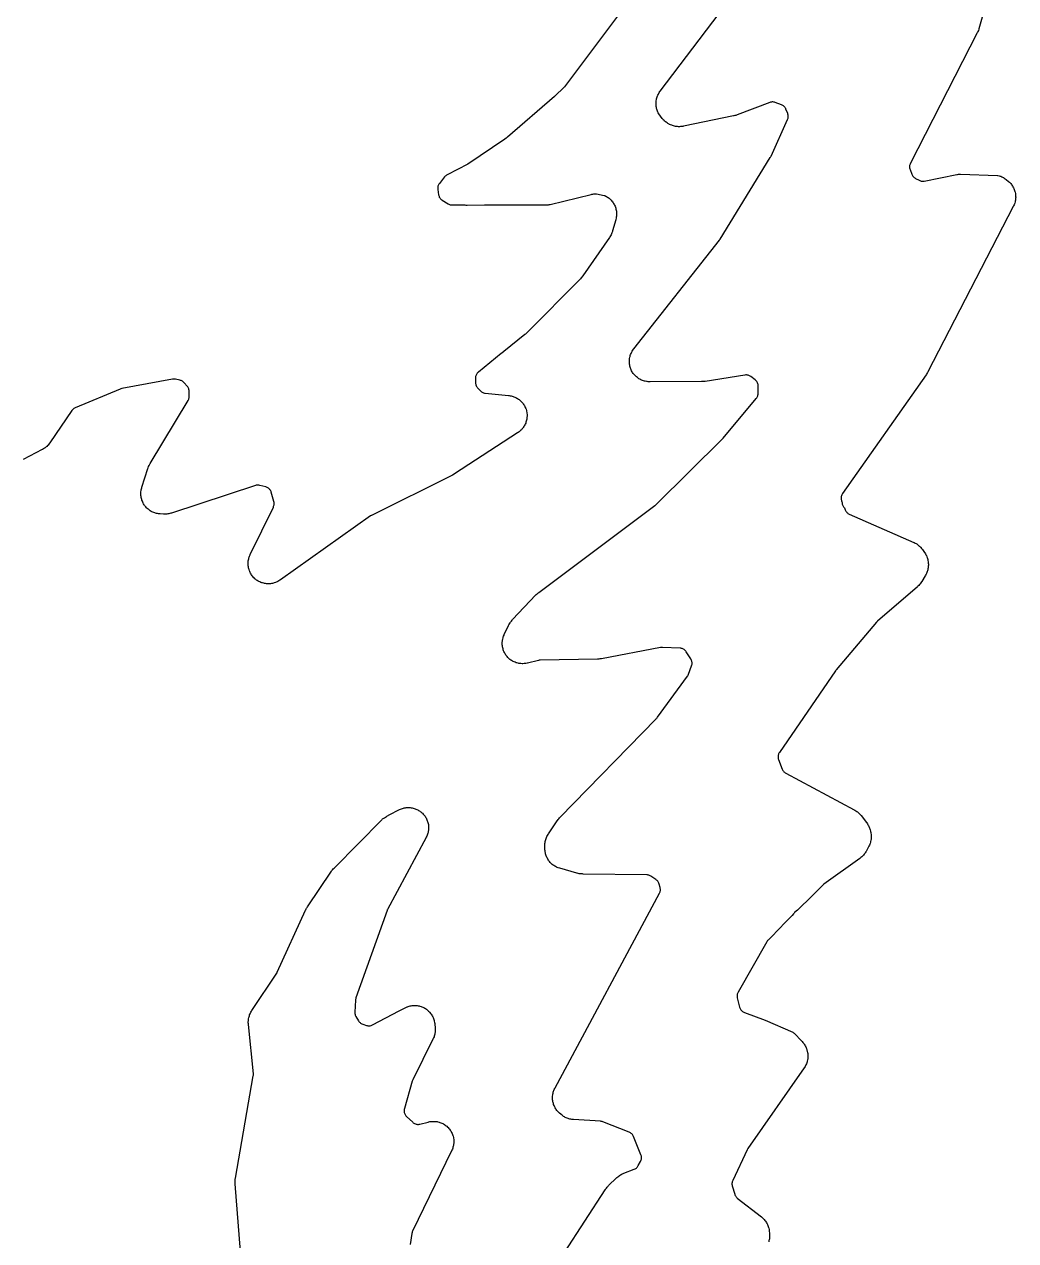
# Model space of a CAD drawing. Header units: millimetres. Extents: x 0 to 194, y 0 to 298.
# Drawn here: x 153.26 to 191.73, y 141.81 to 189.01 of the extents above; entities that cross this region are included whole.
import ezdxf

# ---------------------------------------------------------------- set-up
doc = ezdxf.new("R2010")
doc.units = ezdxf.units.MM
doc.layers.add('CUT', color=7, linetype='CONTINUOUS')

msp = doc.modelspace()

# ---------------------------------------------------------------- linework, layer by layer
at = {"layer": 'CUT'}
for points in [[(191.2679, 192.2148), (190.3032, 188.8363), (190.2966, 188.8153), (190.2825, 188.7737), (190.2663, 188.7328), (190.2482, 188.6927), (190.2387, 188.6729), (187.6448, 183.6135), (187.632, 183.5852), (187.6223, 183.5557), (187.6157, 183.5254), (187.6122, 183.4945), (187.612, 183.4635), (187.615, 183.4326), (187.6211, 183.4021), (187.6304, 183.3725), (187.6969, 183.1928), (187.7093, 183.164), (187.7247, 183.1366), (187.7428, 183.111), (187.7635, 183.0874), (187.7866, 183.0661), (187.8118, 183.0474), (187.8387, 183.0313), (187.984, 182.955), (188.0105, 182.9427), (188.038, 182.9331), (188.0664, 182.9261), (188.0953, 182.922), (188.1245, 182.9206), (188.1536, 182.9222), (188.1825, 182.9265), (189.443, 183.1795), (189.4678, 183.1838), (189.5175, 183.1909), (189.5675, 183.1952), (189.5877, 183.1959), (191.0217, 183.1378), (191.0443, 183.1364), (191.087, 183.1325), (191.1241, 183.1206), (191.154, 183.1094), (191.1933, 183.0926), (191.222, 183.0786), (191.2595, 183.0582), (191.2868, 183.0415), (191.3221, 183.0176), (191.3563, 182.9921), (191.3731, 182.9789), (191.4372, 182.926), (191.4537, 182.9117), (191.4859, 182.8824), (191.5167, 182.8515), (191.5387, 182.8273), (191.5663, 182.7936), (191.5858, 182.7673), (191.6101, 182.7311), (191.6269, 182.7031), (191.6476, 182.6647), (191.6617, 182.6352), (191.6785, 182.5949), (191.6896, 182.5642), (191.7025, 182.5225), (191.7106, 182.4909), (191.7194, 182.4481), (191.7244, 182.4159), (191.7289, 182.3725), (191.7308, 182.3399), (191.7312, 182.2962), (191.7298, 182.2636), (191.726, 182.2201), (191.7215, 182.1878), (191.7135, 182.1449), (191.7059, 182.1131), (191.6937, 182.0712), (191.6831, 182.0403), (191.6669, 181.9998), (191.6488, 181.9601), (191.6393, 181.9405), (188.3268, 175.5253), (188.3118, 175.4985), (188.2721, 175.4329), (188.2553, 175.4072), (185.0112, 170.7965), (184.9953, 170.7714), (184.982, 170.7448), (184.9714, 170.7171), (184.9636, 170.6885), (184.9586, 170.6592), (184.9566, 170.6295), (184.9575, 170.5998), (184.9614, 170.5704), (184.9681, 170.5415), (184.9777, 170.5133), (184.9912, 170.4792), (184.9931, 170.4472), (184.996, 170.4192), (185.0016, 170.3915), (185.0098, 170.3645), (185.0204, 170.3384), (185.0335, 170.3134), (185.0488, 170.2897), (185.0663, 170.2676), (185.0823, 170.2492), (185.1163, 170.1637), (185.1284, 170.137), (185.143, 170.1117), (185.16, 170.0879), (185.1793, 170.0659), (185.2006, 170.0458), (185.2238, 170.028), (185.2486, 170.0125), (185.2748, 169.9994), (187.7725, 168.9051), (187.791, 168.8965), (187.8276, 168.8784), (187.8634, 168.8587), (187.8895, 168.8428), (187.9233, 168.8199), (187.9478, 168.8016), (187.9794, 168.7758), (188.0022, 168.7554), (188.0313, 168.7268), (188.0522, 168.7044), (188.0786, 168.6733), (188.1036, 168.641), (188.1157, 168.6246), (188.1903, 168.5187), (188.2028, 168.4998), (188.227, 168.4615), (188.2492, 168.422), (188.2644, 168.3916), (188.2825, 168.3501), (188.2945, 168.3183), (188.3084, 168.2752), (188.3171, 168.2424), (188.3266, 168.1981), (188.3338, 168.1534), (188.3369, 168.1309), (188.3375, 168.1253), (188.3393, 168.1043), (188.3419, 168.0623), (188.3426, 168.0202), (188.3416, 167.9887), (188.3383, 167.9468), (188.3344, 167.9155), (188.3273, 167.874), (188.3204, 167.8432), (188.3094, 167.8026), (188.2998, 167.7726), (188.285, 167.7332), (188.2726, 167.7042), (188.2542, 167.6663), (188.234, 167.6294), (188.2235, 167.6111), (188.0899, 167.391), (188.0773, 167.3713), (188.051, 167.3327), (188.0227, 167.2955), (188.0001, 167.2687), (187.9682, 167.2347), (187.9345, 167.2023), (187.9172, 167.1865), (186.3686, 165.8461), (186.3517, 165.8304), (186.3361, 165.8133), (184.7697, 163.9662), (184.7602, 163.9543), (184.7475, 163.9377), (184.7386, 163.9254), (182.5605, 160.754), (182.5451, 160.7291), (182.5322, 160.7028), (182.522, 160.6753), (182.5145, 160.647), (182.5097, 160.6181), (182.5078, 160.5889), (182.5088, 160.5596), (182.5126, 160.5306), (182.5192, 160.5021), (182.5286, 160.4743), (182.6727, 160.1083), (182.6851, 160.0808), (182.7002, 160.0547), (182.7179, 160.0303), (182.7379, 160.0078), (182.7601, 159.9874), (182.7842, 159.9693), (182.81, 159.9537), (185.467, 158.5282), (185.4874, 158.5166), (185.5274, 158.4924), (185.5661, 158.466), (185.5941, 158.4449), (185.6299, 158.4147), (185.6555, 158.3907), (185.6879, 158.3569), (185.7186, 158.3216), (185.7335, 158.3035), (185.9396, 158.0389), (185.9522, 158.0219), (185.9767, 157.9872), (185.9995, 157.9515), (186.0153, 157.9239), (186.0346, 157.8861), (186.0477, 157.8572), (186.0634, 157.8178), (186.0738, 157.7877), (186.0857, 157.747), (186.0957, 157.7058), (186.1002, 157.685), (186.1085, 157.6417), (186.1122, 157.6199), (186.1184, 157.576), (186.1224, 157.532), (186.1238, 157.4988), (186.1235, 157.4545), (186.1217, 157.4214), (186.117, 157.3774), (186.1119, 157.3446), (186.103, 157.3012), (186.0947, 157.2691), (186.0815, 157.2269), (186.0701, 157.1957), (186.0528, 157.1549), (186.0336, 157.1151), (186.0235, 157.0954), (185.9251, 156.9149), (185.915, 156.8973), (185.894, 156.8626), (185.8715, 156.8289), (185.8535, 156.8044), (185.828, 156.7729), (185.8079, 156.7501), (185.7797, 156.721), (185.7576, 156.7001), (185.7269, 156.6737), (185.695, 156.6486), (185.6788, 156.6365), (184.2923, 155.6443), (184.2727, 155.629), (184.2545, 155.6122), (183.8315, 155.188), (183.2702, 154.6356), (183.1541, 154.5378), (183.1324, 154.5177), (183.1129, 154.4956), (183.0578, 154.4266), (182.7171, 154.0914), (182.6936, 154.0653), (182.6732, 154.0367), (182.6555, 154.0083), (182.1196, 153.4709), (182.1018, 153.4513), (182.0857, 153.4302), (182.0716, 153.4078), (180.9575, 151.457), (180.9445, 151.4314), (180.9339, 151.4047), (180.926, 151.3771), (180.9208, 151.3488), (180.9182, 151.3202), (180.9185, 151.2915), (180.9214, 151.2629), (180.9271, 151.2348), (181.0183, 150.8735), (181.0267, 150.8459), (181.0378, 150.8192), (181.0514, 150.7936), (181.0673, 150.7695), (181.0855, 150.7471), (181.1058, 150.7265), (181.128, 150.7079), (181.1518, 150.6916), (181.1771, 150.6776), (181.2037, 150.6662), (182.0049, 150.3651), (183.0805, 149.9057), (183.1148, 149.8743), (183.1324, 149.8573), (183.4305, 149.5534), (183.4463, 149.5365), (183.4768, 149.502), (183.5056, 149.4659), (183.5257, 149.4378), (183.5507, 149.399), (183.5678, 149.369), (183.5886, 149.3278), (183.6026, 149.2962), (183.6161, 149.261), (183.6588, 149.0946), (183.6597, 149.0906), (183.6613, 149.0813), (183.6651, 149.049), (183.6681, 149.0055), (183.6688, 148.9729), (183.6676, 148.9294), (183.6651, 148.8969), (183.6597, 148.8537), (183.6541, 148.8215), (183.6445, 148.7791), (183.6358, 148.7476), (183.6222, 148.7063), (183.6105, 148.6758), (183.593, 148.636), (183.5784, 148.6068), (183.5571, 148.5688), (183.5339, 148.532), (183.5219, 148.5138), (181.3398, 145.382), (181.3265, 145.3611), (181.3149, 145.3392), (180.7507, 144.151), (180.7388, 144.1223), (180.73, 144.0926), (180.7243, 144.0621), (180.7218, 144.0312), (180.7225, 144.0002), (180.7264, 143.9694), (180.7334, 143.9392), (180.8261, 143.6177), (180.8363, 143.5882), (180.8495, 143.5599), (180.8655, 143.5332), (180.8842, 143.5083), (180.9055, 143.4855), (180.9289, 143.465), (181.8629, 142.7306), (181.8801, 142.7163), (181.9138, 142.687), (181.946, 142.656), (181.969, 142.6317), (181.9979, 142.5977), (182.0184, 142.5711), (182.0438, 142.5344), (182.0615, 142.506), (182.0832, 142.467), (182.098, 142.4369), (182.1157, 142.3959), (182.1274, 142.3646), (182.141, 142.322), (182.1496, 142.2896), (182.1588, 142.2459), (182.1659, 142.2018), (182.1689, 142.1797), (182.1772, 142.1044), (182.1791, 142.0826), (182.1817, 142.0391), (182.1823, 141.9955), (182.1811, 141.9628), (182.1774, 141.9193), (182.1731, 141.8869), (182.1652, 141.8439), (182.1578, 141.8121), (182.1458, 141.7701)], [(176.4372, 189.5312), (174.2251, 186.5845), (173.8354, 186.2027), (172.0126, 184.6347), (172.0013, 184.6253), (171.9727, 184.6023), (171.9611, 184.5933), (171.9098, 184.5547), (170.4741, 183.5766), (169.6664, 183.1682), (169.6383, 183.152), (169.6121, 183.1329), (169.5882, 183.1111), (169.5667, 183.0868), (169.3669, 182.8346), (169.3489, 182.8094), (169.3337, 182.7825), (169.3213, 182.7541), (169.3119, 182.7246), (169.3055, 182.6943), (169.3024, 182.6636), (169.3024, 182.6326), (169.3056, 182.6018), (169.339, 182.3892), (169.3448, 182.3608), (169.3534, 182.3331), (169.3647, 182.3063), (169.3784, 182.2808), (169.3946, 182.2567), (169.4131, 182.2342), (169.4336, 182.2137), (169.456, 182.1952), (169.4801, 182.179), (169.7097, 182.0402), (169.7337, 182.0271), (169.7588, 182.0163), (169.7848, 182.0078), (169.8114, 182.0017), (169.8385, 181.998), (169.8658, 181.9969), (170.3604, 181.9984), (170.3956, 181.9925), (170.4227, 181.9892), (170.45, 181.9884), (171.1146, 181.9991), (172.3366, 181.9989), (172.3681, 182.0005), (172.3929, 182.0045), (173.597, 182.0081), (173.6328, 182.0103), (173.6681, 182.0168), (175.2561, 182.4093), (175.278, 182.4141), (175.322, 182.4227), (175.3664, 182.4291), (175.3998, 182.4322), (175.4446, 182.4341), (175.4579, 182.434), (175.7664, 182.3664), (175.7853, 182.3618), (175.8222, 182.3437), (175.8515, 182.3275), (175.8896, 182.3038), (175.9173, 182.2847), (175.9528, 182.2574), (175.9784, 182.2356), (176.0111, 182.2049), (176.0344, 182.1807), (176.0638, 182.1468), (176.0846, 182.1204), (176.1105, 182.0839), (176.1285, 182.0555), (176.1507, 182.0165), (176.1658, 181.9865), (176.184, 181.9455), (176.196, 181.9142), (176.21, 181.8716), (176.2189, 181.8392), (176.2286, 181.7954), (176.2342, 181.7623), (176.2395, 181.7177), (176.2418, 181.6842), (176.2426, 181.6394), (176.2415, 181.6058), (176.2379, 181.5611), (176.2335, 181.5278), (176.2254, 181.4837), (176.2151, 181.4401), (176.2094, 181.4184), (176.0864, 180.992), (176.079, 180.9689), (176.0631, 180.9231), (176.0448, 180.8783), (176.0292, 180.8455), (176.0061, 180.8029), (175.9808, 180.7616), (175.9676, 180.7413), (174.9346, 179.2449), (174.9229, 179.2288), (174.8989, 179.197), (174.8734, 179.1663), (174.8466, 179.1368), (174.8329, 179.1224), (172.7718, 177.0451), (172.7535, 177.0276), (172.7065, 176.9854), (172.6873, 176.969), (171.8716, 176.3135), (171.784, 176.244), (171.7694, 176.2316), (171.7661, 176.2287), (170.8792, 175.5159), (170.8567, 175.4959), (170.8363, 175.4736), (170.8182, 175.4494), (170.8026, 175.4236), (170.7897, 175.3963), (170.7797, 175.3678), (170.7725, 175.3385), (170.7683, 175.3086), (170.7672, 175.2784), (170.7693, 175.1045), (170.7713, 175.0733), (170.7766, 175.0426), (170.785, 175.0125), (170.7965, 174.9835), (170.8109, 174.9558), (170.8281, 174.9298), (170.8479, 174.9057), (170.9513, 174.7927), (170.9736, 174.7707), (170.9981, 174.7512), (171.0245, 174.7343), (171.0525, 174.7203), (171.0817, 174.7092), (171.112, 174.7013), (171.143, 174.6966), (172.0485, 174.6064), (172.07, 174.6037), (172.113, 174.5973), (172.1555, 174.5889), (172.1871, 174.581), (172.2287, 174.5685), (172.2594, 174.5576), (172.2995, 174.5412), (172.3289, 174.5274), (172.3675, 174.5071), (172.3975, 174.4893), (172.435, 174.4645), (172.4617, 174.4449), (172.4962, 174.4168), (172.521, 174.3944), (172.5526, 174.363), (172.5751, 174.3384), (172.6034, 174.304), (172.6233, 174.2773), (172.6481, 174.2403), (172.6652, 174.2117), (172.6862, 174.1724), (172.7005, 174.1423), (172.7175, 174.1011), (172.7287, 174.0697), (172.7416, 174.0271), (172.7497, 173.9947), (172.7582, 173.951), (172.7631, 173.918), (172.7673, 173.8737), (172.7688, 173.8404), (172.7686, 173.7958), (172.7669, 173.7625), (172.7623, 173.7182), (172.7572, 173.6853), (172.7483, 173.6416), (172.74, 173.6093), (172.7268, 173.5668), (172.7154, 173.5355), (172.698, 173.4945), (172.6835, 173.4644), (172.6622, 173.4253), (172.6448, 173.3968), (172.6198, 173.36), (172.5997, 173.3334), (172.5711, 173.2993), (172.5484, 173.2748), (172.5166, 173.2436), (172.4917, 173.2215), (172.4569, 173.1937), (172.4209, 173.1676), (172.4025, 173.155), (169.9568, 171.5635), (169.9347, 171.55), (169.8785, 171.5179), (169.8557, 171.5057), (166.7379, 169.9543), (166.7175, 169.9431), (166.698, 169.9304), (163.1969, 167.447), (163.1787, 167.4347), (163.1416, 167.4111), (163.1034, 167.3893), (163.0741, 167.3743), (163.0339, 167.3564), (163.0032, 167.3444), (162.9615, 167.3304), (162.9298, 167.3215), (162.887, 167.3116), (162.8545, 167.3058), (162.8109, 167.3002), (162.7781, 167.2976), (162.7341, 167.2963), (162.7012, 167.2969), (162.6573, 167.2998), (162.6246, 167.3037), (162.5812, 167.3109), (162.549, 167.3179), (162.5065, 167.3294), (162.4752, 167.3395), (162.434, 167.355), (162.4038, 167.3681), (162.3644, 167.3876), (162.3356, 167.4036), (162.2982, 167.4269), (162.2712, 167.4456), (162.2363, 167.4724), (162.2111, 167.4937), (162.179, 167.5237), (162.1561, 167.5474), (162.1271, 167.5804), (162.1065, 167.6062), (162.0809, 167.6419), (162.063, 167.6696), (162.0409, 167.7076), (162.0258, 167.7369), (162.0076, 167.7769), (161.9954, 167.8075), (161.9812, 167.8492), (161.972, 167.8808), (161.9619, 167.9236), (161.9559, 167.956), (161.95, 167.9996), (161.9472, 168.0324), (161.9456, 168.0764), (161.946, 168.1093), (161.9487, 168.1532), (161.9524, 168.186), (161.9593, 168.2294), (161.9661, 168.2616), (161.9773, 168.3041), (161.9872, 168.3356), (162.0025, 168.3768), (162.0198, 168.4172), (162.0289, 168.4372), (162.9234, 170.2769), (162.9355, 170.3054), (162.9446, 170.335), (162.9506, 170.3653), (162.9534, 170.3961), (162.953, 170.427), (162.9495, 170.4578), (162.9428, 170.488), (162.8434, 170.8476), (162.8345, 170.8748), (162.823, 170.901), (162.8091, 170.926), (162.7928, 170.9496), (162.7744, 170.9715), (162.7539, 170.9916), (162.7317, 171.0096), (162.7078, 171.0254), (162.6826, 171.0389), (162.6561, 171.0499), (162.6288, 171.0583), (162.3942, 171.1184), (162.3664, 171.1242), (162.3382, 171.1273), (162.3098, 171.1277), (162.2815, 171.1254), (162.2535, 171.1204), (162.2261, 171.1129), (158.9677, 170.0432), (158.9476, 170.0371), (158.907, 170.0259), (158.866, 170.0165), (158.8349, 170.011), (158.7932, 170.0055), (158.7617, 170.0029), (158.7196, 170.0014), (158.6776, 170.0018), (158.6565, 170.0025), (158.5344, 170.0095), (158.5128, 170.0113), (158.4699, 170.0158), (158.4271, 170.0224), (158.3954, 170.0289), (158.3535, 170.0396), (158.3225, 170.0491), (158.2819, 170.0637), (158.2519, 170.0762), (158.2129, 170.0947), (158.1843, 170.1099), (158.1472, 170.1321), (158.1202, 170.15), (158.0853, 170.1756), (158.0602, 170.196), (158.028, 170.2248), (158.0049, 170.2476), (157.9756, 170.2794), (157.9548, 170.3042), (157.9287, 170.3387), (157.9104, 170.3654), (157.8878, 170.4022), (157.8721, 170.4306), (157.8531, 170.4694), (157.8402, 170.4991), (157.825, 170.5396), (157.815, 170.5704), (157.8038, 170.6122), (157.7968, 170.6438), (157.7896, 170.6864), (157.7858, 170.7186), (157.7827, 170.7617), (157.7819, 170.7941), (157.783, 170.8373), (157.7853, 170.8696), (157.7905, 170.9125), (157.796, 170.9445), (157.8053, 170.9867), (157.8166, 171.0284), (157.8227, 171.0491), (158.0578, 171.7755), (158.0664, 171.7997), (158.0849, 171.8475), (158.1062, 171.8941), (158.13, 171.9395), (158.1426, 171.9618), (159.6162, 174.4142), (159.6296, 174.439), (159.6405, 174.465), (159.649, 174.492), (159.655, 174.5196), (159.6583, 174.5476), (159.6589, 174.5758), (159.6542, 174.7734), (159.6521, 174.8028), (159.647, 174.832), (159.6392, 174.8604), (159.6285, 174.888), (159.6152, 174.9144), (159.5993, 174.9393), (159.5811, 174.9626), (159.461, 175.1014), (159.4421, 175.1213), (159.4214, 175.1394), (159.3992, 175.1555), (159.3756, 175.1695), (159.3509, 175.1814), (159.3251, 175.1909), (159.2986, 175.198), (159.1241, 175.2364), (159.0945, 175.2413), (159.0645, 175.2433), (159.0345, 175.2423), (159.0048, 175.2383), (157.0403, 174.8728), (157.0093, 174.8653), (156.9793, 174.8546), (155.2338, 174.1241), (155.2079, 174.1118), (155.1833, 174.097), (155.1602, 174.08), (155.1388, 174.0608), (155.1194, 174.0397), (155.1021, 174.0169), (154.2475, 172.7689), (154.2348, 172.7512), (154.2085, 172.7166), (154.1806, 172.6832), (154.1585, 172.6593), (154.1275, 172.6288), (154.1032, 172.6071), (154.0694, 172.5798), (154.0431, 172.5605), (154.0068, 172.5366), (153.9694, 172.5144), (153.9504, 172.5037), (153.2162, 172.115)], [(174.2213, 141.3469), (175.8034, 143.7846), (175.818, 143.8056), (175.8202, 143.8087), (175.8265, 143.8179), (175.8309, 143.8242), (175.8516, 143.8525), (175.8833, 143.8912), (175.917, 143.928), (175.9344, 143.9459), (176.2401, 144.244), (176.2567, 144.2594), (176.2908, 144.2894), (176.3263, 144.3177), (176.354, 144.3375), (176.3922, 144.362), (176.4217, 144.379), (176.4622, 144.3995), (176.5036, 144.418), (176.5246, 144.4267), (176.9311, 144.5839), (176.9589, 144.5963), (176.9853, 144.6115), (177.01, 144.6292), (177.0328, 144.6494), (177.0535, 144.6718), (177.0717, 144.6961), (177.0874, 144.7222), (177.1755, 144.8867), (177.188, 144.913), (177.1978, 144.9404), (177.205, 144.9687), (177.2094, 144.9975), (177.211, 145.0266), (177.2097, 145.0557), (177.2057, 145.0845), (177.1988, 145.1128), (177.1893, 145.1403), (176.9031, 145.8509), (176.8903, 145.8786), (176.8748, 145.9048), (176.8567, 145.9292), (176.8362, 145.9518), (176.8135, 145.9721), (176.7889, 145.99), (176.7626, 146.0054), (176.7349, 146.0179), (175.7085, 146.4227), (175.6788, 146.4326), (175.6482, 146.4394), (175.6171, 146.443), (174.5723, 146.5081), (174.5508, 146.5099), (174.5081, 146.5147), (174.4656, 146.5214), (174.434, 146.528), (174.3924, 146.5388), (174.3616, 146.5484), (174.3211, 146.5631), (174.2914, 146.5756), (174.2526, 146.5941), (174.2242, 146.6093), (174.1873, 146.6315), (174.1604, 146.6494), (174.1258, 146.675), (174.0925, 146.7021), (174.0761, 146.7161), (174.0242, 146.7628), (174.0087, 146.7775), (173.9782, 146.8075), (173.9493, 146.839), (173.9287, 146.8636), (173.9029, 146.8977), (173.8848, 146.9241), (173.8623, 146.9605), (173.8468, 146.9886), (173.8278, 147.0269), (173.815, 147.0563), (173.7998, 147.0963), (173.7899, 147.1268), (173.7785, 147.168), (173.7715, 147.1993), (173.7642, 147.2414), (173.7602, 147.2732), (173.7568, 147.3159), (173.7559, 147.3479), (173.7566, 147.3907), (173.7587, 147.4227), (173.7635, 147.4652), (173.7686, 147.4968), (173.7774, 147.5387), (173.7855, 147.5697), (173.7982, 147.6105), (173.8092, 147.6406), (173.8258, 147.6801), (173.8442, 147.7187), (173.8539, 147.7378), (177.909, 155.2882), (177.9212, 155.3138), (177.9309, 155.3404), (177.9381, 155.3678), (177.9427, 155.3957), (177.9446, 155.424), (177.9438, 155.4523), (177.9404, 155.4804), (177.9344, 155.5081), (177.8964, 155.6493), (177.8868, 155.6787), (177.8742, 155.707), (177.8588, 155.7338), (177.8408, 155.759), (177.8202, 155.7821), (177.7973, 155.8029), (177.7725, 155.8214), (177.5753, 155.9521), (177.5508, 155.9667), (177.525, 155.979), (177.4981, 155.9887), (177.4705, 155.9958), (177.4423, 156.0003), (177.4138, 156.0021), (174.9417, 156.0372), (174.9171, 156.0389), (174.8984, 156.0402), (174.868, 156.0423), (174.8127, 156.0461), (174.7937, 156.0489), (174.7547, 156.0564), (174.7161, 156.0657), (174.6969, 156.0707), (174.0428, 156.2581), (174.0221, 156.2646), (173.9811, 156.2785), (173.9407, 156.2944), (173.9111, 156.3077), (173.8725, 156.3275), (173.8443, 156.3436), (173.8078, 156.3669), (173.7813, 156.3857), (173.7471, 156.4125), (173.7226, 156.4337), (173.6912, 156.4636), (173.6687, 156.4871), (173.6404, 156.5199), (173.6203, 156.5455), (173.5952, 156.5808), (173.5777, 156.6082), (173.5562, 156.6458), (173.5414, 156.6748), (173.5236, 156.7143), (173.5116, 156.7445), (173.4977, 156.7855), (173.4887, 156.8168), (173.4788, 156.859), (173.4729, 156.8909), (173.467, 156.9339), (173.4633, 156.9771), (173.4619, 156.9987), (173.458, 157.1005), (173.4577, 157.1241), (173.4584, 157.1714), (173.4616, 157.2186), (173.4658, 157.2538), (173.4739, 157.3005), (173.4818, 157.335), (173.4947, 157.3805), (173.5062, 157.414), (173.5239, 157.4579), (173.5388, 157.4901), (173.561, 157.5319), (173.5853, 157.5724), (173.598, 157.5924), (173.9417, 158.1025), (173.9533, 158.119), (173.9774, 158.1514), (174.0028, 158.1828), (174.0297, 158.2129), (174.0435, 158.2277), (177.7817, 162.0639), (177.7956, 162.0792), (177.814, 162.1009), (177.8268, 162.1171), (178.9969, 163.7079), (179.0132, 163.7324), (179.027, 163.7584), (179.0381, 163.7856), (179.1562, 164.1194), (179.1649, 164.1486), (179.1705, 164.1785), (179.1732, 164.2089), (179.1727, 164.2393), (179.1691, 164.2696), (179.1625, 164.2993), (179.153, 164.3282), (179.1405, 164.356), (179.1253, 164.3824), (178.9446, 164.6617), (178.928, 164.6849), (178.9093, 164.7064), (178.8886, 164.726), (178.8662, 164.7435), (178.8422, 164.7589), (178.8169, 164.7719), (178.7904, 164.7825), (178.7631, 164.7905), (178.7351, 164.7958), (178.7067, 164.7985), (178.0225, 164.8306), (177.9874, 164.8302), (177.9526, 164.8257), (175.6536, 164.39), (175.6349, 164.3869), (175.5974, 164.3814), (175.5597, 164.3775), (175.5219, 164.3752), (175.5029, 164.3744), (173.273, 164.3326), (173.2398, 164.3302), (173.2071, 164.324), (172.7919, 164.2221), (172.7704, 164.2174), (172.7272, 164.209), (172.6836, 164.2027), (172.6507, 164.1996), (172.6067, 164.1977), (172.5738, 164.1978), (172.5298, 164.2001), (172.497, 164.2035), (172.4534, 164.2101), (172.4211, 164.2167), (172.3784, 164.2275), (172.3469, 164.2372), (172.3055, 164.2521), (172.275, 164.2649), (172.2353, 164.2838), (172.2062, 164.2994), (172.1685, 164.3222), (172.1411, 164.3406), (172.1058, 164.3669), (172.0804, 164.3879), (172.0478, 164.4175), (172.0245, 164.4409), (171.995, 164.4736), (171.9741, 164.4991), (171.948, 164.5345), (171.9297, 164.562), (171.9071, 164.5998), (171.8916, 164.6289), (171.8728, 164.6687), (171.8602, 164.6992), (171.8454, 164.7407), (171.8358, 164.7723), (171.8252, 164.815), (171.8187, 164.8473), (171.8123, 164.8909), (171.8091, 164.9237), (171.8069, 164.9677), (171.8069, 165.0007), (171.809, 165.0447), (171.8123, 165.0775), (171.8187, 165.1211), (171.8251, 165.1534), (171.8358, 165.1962), (171.8453, 165.2277), (171.8601, 165.2692), (171.8769, 165.3099), (171.8858, 165.33), (172.0516, 165.6817), (172.0624, 165.7031), (172.085, 165.7451), (172.1099, 165.7859), (172.1301, 165.8155), (172.1591, 165.8534), (172.1901, 165.8898), (172.2061, 165.9076), (173.1146, 166.8646), (173.128, 166.8782), (173.1554, 166.9047), (173.1839, 166.93), (173.2135, 166.9541), (173.2285, 166.9659), (177.7328, 170.3321), (177.7491, 170.3452), (177.7708, 170.3638), (177.7861, 170.378), (180.3486, 172.9177), (180.3586, 172.928), (180.3719, 172.9425), (180.3813, 172.9533), (181.6641, 174.4943), (181.6816, 174.5175), (181.6968, 174.5424), (181.7095, 174.5686), (181.7196, 174.5959), (181.727, 174.6241), (181.7317, 174.6529), (181.7335, 174.6819), (181.7376, 174.971), (181.7365, 175.0018), (181.7322, 175.0323), (181.7248, 175.0623), (181.7143, 175.0913), (181.701, 175.1191), (181.6848, 175.1453), (181.6661, 175.1698), (181.6449, 175.1922), (181.6216, 175.2123), (181.4567, 175.3402), (181.4316, 175.3577), (181.4048, 175.3726), (181.3766, 175.3846), (181.3474, 175.3938), (181.3174, 175.3998), (181.2869, 175.4028), (181.2562, 175.4027), (181.2258, 175.3995), (179.6782, 175.1537), (179.6609, 175.1513), (179.6264, 175.1472), (179.5917, 175.1444), (179.5569, 175.143), (179.5395, 175.1426), (177.5404, 175.1372), (177.5184, 175.1377), (177.4747, 175.1397), (177.4311, 175.1439), (177.3986, 175.1486), (177.3556, 175.157), (177.3237, 175.1648), (177.2817, 175.1773), (177.2507, 175.1882), (177.2101, 175.2047), (177.1804, 175.2186), (177.1416, 175.239), (177.1133, 175.2557), (177.0767, 175.2798), (177.0502, 175.2991), (177.0161, 175.3267), (176.9916, 175.3485), (176.9604, 175.3792), (176.9381, 175.4034), (176.91, 175.437), (176.8902, 175.4631), (176.8655, 175.4993), (176.8483, 175.5273), (176.8272, 175.5657), (176.8129, 175.5952), (176.7956, 175.6355), (176.7842, 175.6663), (176.771, 175.7081), (176.7626, 175.7398), (176.7535, 175.7827), (176.7482, 175.8151), (176.7433, 175.8586), (176.7413, 175.8914), (176.7406, 175.9352), (176.7418, 175.968), (176.7454, 176.0117), (176.7497, 176.0442), (176.7575, 176.0873), (176.765, 176.1193), (176.777, 176.1614), (176.7875, 176.1925), (176.8036, 176.2333), (176.8171, 176.2632), (176.8371, 176.3023), (176.8534, 176.3307), (176.8771, 176.3676), (176.9025, 176.4033), (176.9156, 176.4208), (180.2327, 180.6291), (180.2431, 180.6431), (180.2568, 180.6627), (180.2664, 180.6773), (182.2094, 183.8376), (182.219, 183.8544), (182.2313, 183.8777), (182.2398, 183.895), (182.8772, 185.3114), (182.888, 185.3391), (182.8961, 185.3677), (182.9013, 185.397), (182.9035, 185.4266), (182.9028, 185.4563), (182.8992, 185.4858), (182.8927, 185.5148), (182.8833, 185.543), (182.8166, 185.715), (182.8052, 185.7407), (182.7914, 185.7653), (182.7754, 185.7885), (182.7573, 185.8101), (182.7372, 185.8298), (182.7154, 185.8476), (182.692, 185.8633), (182.6672, 185.8767), (182.6413, 185.8878), (182.4025, 185.9764), (182.3731, 185.9856), (182.3429, 185.9918), (182.3122, 185.9948), (182.2814, 185.9947), (182.2508, 185.9914), (182.2207, 185.985), (182.1914, 185.9755), (180.9193, 185.4911), (180.9021, 185.485), (180.8675, 185.4734), (180.8325, 185.4632), (180.7971, 185.4545), (180.7794, 185.4505), (178.8352, 185.0529), (178.8132, 185.049), (178.7688, 185.0422), (178.7242, 185.0376), (178.6907, 185.0359), (178.6458, 185.0358), (178.6123, 185.0374), (178.5676, 185.0418), (178.5344, 185.0467), (178.4904, 185.0555), (178.4578, 185.0637), (178.415, 185.0768), (178.3834, 185.0882), (178.342, 185.1056), (178.3016, 185.1249), (178.2816, 185.1351), (178.2563, 185.1488), (178.238, 185.1593), (178.2019, 185.1811), (178.1668, 185.2046), (178.1414, 185.2234), (178.1086, 185.2501), (178.0851, 185.2712), (178.055, 185.3008), (178.0336, 185.3241), (178.0064, 185.3564), (177.9808, 185.3899), (177.9684, 185.407), (177.9191, 185.4783), (177.9072, 185.4965), (177.8843, 185.5332), (177.8631, 185.5711), (177.8487, 185.6002), (177.8313, 185.6399), (177.8198, 185.6703), (177.8063, 185.7115), (177.7977, 185.7428), (177.7883, 185.7851), (177.7827, 185.8171), (177.7774, 185.8601), (177.775, 185.8925), (177.7738, 185.9359), (177.7745, 185.9683), (177.7776, 186.0116), (177.7814, 186.0438), (177.7885, 186.0866), (177.7954, 186.1183), (177.8067, 186.1602), (177.8166, 186.1911), (177.8318, 186.2317), (177.8447, 186.2615), (177.8638, 186.3005), (177.8794, 186.3289), (177.9022, 186.3658), (177.9266, 186.4016), (177.9393, 186.4192), (180.2203, 189.4319)], [(161.688, 140.9033), (161.4384, 144.0165), (161.4373, 144.0355), (161.4359, 144.0735), (161.436, 144.1115), (161.4374, 144.14), (161.4408, 144.1779), (161.4457, 144.2156), (161.4486, 144.2344), (162.1456, 148.2051), (162.1491, 148.2323), (162.1501, 148.2597), (162.1486, 148.287), (161.9562, 150.2013), (161.9546, 150.2233), (161.9523, 150.2674), (161.9522, 150.3116), (161.9538, 150.3446), (161.958, 150.3886), (161.9628, 150.4213), (161.9714, 150.4647), (161.9793, 150.4968), (161.9921, 150.5391), (162.0032, 150.5702), (162.02, 150.6111), (162.0341, 150.641), (162.0549, 150.68), (162.0775, 150.7179), (162.0893, 150.7366), (163.0528, 152.1839), (163.0653, 152.2043), (163.0761, 152.2257), (164.1725, 154.6295), (164.1806, 154.6464), (164.1975, 154.6797), (164.2158, 154.7123), (164.2354, 154.7441), (164.2455, 154.7598), (165.1866, 156.1529), (165.1987, 156.1699), (165.2236, 156.2033), (165.25, 156.2356), (165.2779, 156.2665), (165.2922, 156.2817), (167.1317, 158.1435), (167.1494, 158.1604), (167.1658, 158.1753), (167.2375, 158.2206), (167.321, 158.2733), (167.3315, 158.2799), (167.4446, 158.3513), (167.7987, 158.5289), (167.8185, 158.5383), (167.8584, 158.5559), (167.8993, 158.5717), (167.9304, 158.5819), (167.9725, 158.5936), (168.0045, 158.6008), (168.0476, 158.6083), (168.0801, 158.6124), (168.1237, 158.6157), (168.1564, 158.6166), (168.2001, 158.6157), (168.2328, 158.6134), (168.2763, 158.6082), (168.3086, 158.6028), (168.3513, 158.5934), (168.3829, 158.5848), (168.4245, 158.5714), (168.4552, 158.5598), (168.4953, 158.5423), (168.5246, 158.5278), (168.5628, 158.5066), (168.5907, 158.4893), (168.6266, 158.4644), (168.6527, 158.4445), (168.6861, 158.4162), (168.71, 158.3939), (168.7405, 158.3625), (168.7622, 158.338), (168.7895, 158.3038), (168.8087, 158.2773), (168.8325, 158.2406), (168.849, 158.2123), (168.8692, 158.1735), (168.8829, 158.1437), (168.8992, 158.1032), (168.91, 158.0722), (168.9223, 158.0303), (168.93, 157.9984), (168.9381, 157.9554), (168.9427, 157.923), (168.9467, 157.8794), (168.948, 157.8467), (168.9478, 157.803), (168.946, 157.7703), (168.9414, 157.7268), (168.9365, 157.6944), (168.9277, 157.6515), (168.9197, 157.6198), (168.9068, 157.578), (168.8957, 157.5472), (168.8788, 157.5068), (168.86, 157.4673), (168.8502, 157.4478), (167.3545, 154.6614), (167.3446, 154.6412), (167.3362, 154.6202), (166.1269, 151.228), (166.1185, 151.2001), (166.1128, 151.1716), (166.1099, 151.1426), (166.0862, 150.6801), (166.0862, 150.6504), (166.0891, 150.6208), (166.0948, 150.5917), (166.1035, 150.5633), (166.1149, 150.5359), (166.129, 150.5098), (166.2302, 150.3419), (166.247, 150.317), (166.2661, 150.2939), (166.2875, 150.2729), (166.3109, 150.2541), (166.336, 150.2377), (166.3626, 150.2239), (166.3904, 150.2128), (166.5362, 150.1632), (166.5655, 150.1549), (166.5956, 150.1496), (166.626, 150.1473), (166.6565, 150.1482), (166.6867, 150.1521), (166.7164, 150.1591), (166.7452, 150.1691), (166.7729, 150.1819), (167.8104, 150.7294), (168.1207, 150.8858), (168.1259, 150.8879), (168.1571, 150.8989), (168.1994, 150.9115), (168.2316, 150.9193), (168.2749, 150.9277), (168.3077, 150.9324), (168.3517, 150.9365), (168.3847, 150.9379), (168.4289, 150.9377), (168.4619, 150.9359), (168.5059, 150.9313), (168.5386, 150.9263), (168.5818, 150.9174), (168.6139, 150.9092), (168.6561, 150.8961), (168.6872, 150.8848), (168.7279, 150.8677), (168.7577, 150.8534), (168.7965, 150.8323), (168.8248, 150.8152), (168.8614, 150.7904), (168.8879, 150.7706), (168.9218, 150.7423), (168.9462, 150.72), (168.9773, 150.6886), (168.9993, 150.6639), (169.0272, 150.6296), (169.0467, 150.6029), (169.071, 150.5661), (169.0879, 150.5376), (169.1085, 150.4985), (169.1225, 150.4685), (169.1391, 150.4276), (169.1501, 150.3964), (169.1627, 150.3541), (169.1705, 150.3219), (169.1789, 150.2786), (169.1851, 150.2349), (169.1877, 150.2129), (169.2013, 150.0656), (169.2027, 150.0449), (169.2046, 150.0034), (169.2046, 149.9618), (169.2032, 149.9308), (169.1994, 149.8894), (169.1951, 149.8585), (169.1874, 149.8177), (169.1803, 149.7874), (169.1689, 149.7474), (169.159, 149.7179), (169.144, 149.6792), (169.1272, 149.6412), (169.1184, 149.6224), (168.3367, 148.0527), (168.3257, 148.0277), (168.317, 148.0019), (168.0099, 146.9349), (168.0031, 146.9059), (167.9992, 146.8765), (167.9982, 146.8467), (168.0002, 146.8171), (168.0051, 146.7877), (168.0129, 146.759), (168.0235, 146.7313), (168.0368, 146.7047), (168.0526, 146.6795), (168.0709, 146.656), (168.0914, 146.6345), (168.3319, 146.4059), (168.3548, 146.3862), (168.3795, 146.3689), (168.4059, 146.3542), (168.4337, 146.3423), (168.4624, 146.3331), (168.492, 146.327), (168.522, 146.3238), (168.5522, 146.3236), (168.5823, 146.3265), (168.6119, 146.3324), (168.9362, 146.4142), (168.9578, 146.4191), (169.0013, 146.4278), (169.0452, 146.4344), (169.0783, 146.4376), (169.1227, 146.4398), (169.1559, 146.4399), (169.2002, 146.4377), (169.2333, 146.4344), (169.2772, 146.4279), (169.3099, 146.4214), (169.3529, 146.4105), (169.3847, 146.4008), (169.4265, 146.3858), (169.4572, 146.373), (169.4973, 146.354), (169.5266, 146.3382), (169.5646, 146.3153), (169.5922, 146.2967), (169.6277, 146.2702), (169.6534, 146.249), (169.6862, 146.219), (169.7096, 146.1954), (169.7392, 146.1624), (169.7602, 146.1366), (169.7865, 146.1008), (169.8048, 146.0731), (169.8275, 146.0349), (169.843, 146.0055), (169.8617, 145.9652), (169.8742, 145.9344), (169.8889, 145.8925), (169.8984, 145.8607), (169.9089, 145.8175), (169.9151, 145.7849), (169.9213, 145.7409), (169.9243, 145.7078), (169.9261, 145.6634), (169.9259, 145.6302), (169.9233, 145.5859), (169.9197, 145.5528), (169.9128, 145.5089), (169.906, 145.4764), (169.8948, 145.4334), (169.8849, 145.4017), (169.8695, 145.3601), (169.8521, 145.3193), (169.8429, 145.2991), (168.325, 142.1763), (168.3135, 142.1495), (168.3047, 142.1217), (168.2987, 142.0931), (168.2278, 141.6557)]]:
    msp.add_lwpolyline(points, dxfattribs=at)

doc.saveas('drawing.dxf')
